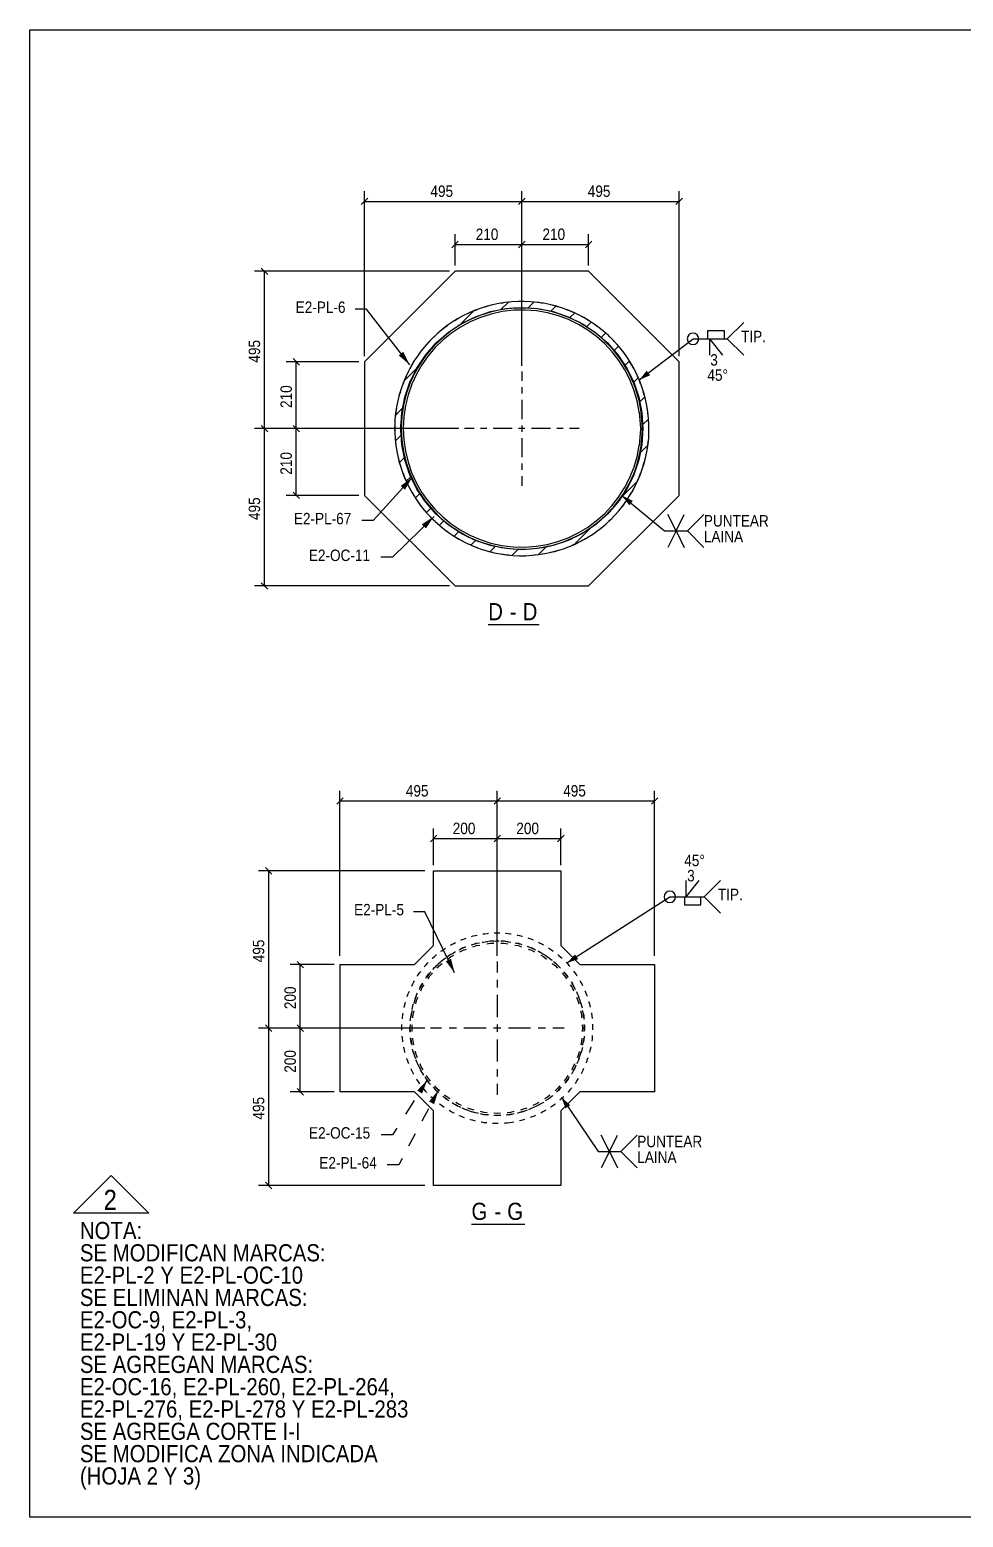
# Model space of a CAD drawing. Header units: millimetres. Extents: x 67 to 383, y 106 to 148.
# Drawn here: x 315.94 to 342.19, y 106.11 to 147.94 of the extents above; entities that cross this region are included whole.
import ezdxf

# ---------------------------------------------------------------- set-up
doc = ezdxf.new("R2010")
doc.units = ezdxf.units.MM
doc.linetypes.add('XKITLINE00', pattern=[0])
doc.styles.add('ARIAL', font='ARIAL.TTF')

msp = doc.modelspace()

# ---------------------------------------------------------------- linework, layer by layer
at = {"color": 5, "linetype": 'XKITLINE00'}
for p, q in [((315.942, 147.941), (382.708, 147.941)), ((315.942, 106.114), (315.942, 147.941)), ((382.708, 106.114), (315.942, 106.114))]:
    msp.add_line(p, q, dxfattribs=at)
at = {"linetype": 'XKITLINE00'}
for p, q in [((325.443, 143.207), (325.261, 143.025)), ((325.352, 138.763), (325.352, 143.402)), ((325.352, 143.116), (329.777, 143.116)), ((329.868, 143.207), (329.686, 143.025)), ((329.868, 143.207), (329.686, 143.025)), ((329.777, 138.763), (329.777, 143.402)), ((329.777, 138.763), (329.777, 143.402)), ((329.777, 143.116), (334.201, 143.116)), ((334.292, 143.207), (334.11, 143.025)), ((334.201, 138.763), (334.201, 143.402)), ((327.991, 141.995), (327.809, 141.813)), ((327.9, 141.311), (327.9, 142.19)), ((327.9, 141.904), (329.777, 141.904)), ((329.868, 141.995), (329.686, 141.813)), ((329.868, 141.995), (329.686, 141.813)), ((329.777, 138.495), (329.777, 142.19)), ((329.777, 138.495), (329.777, 142.19)), ((329.777, 141.904), (331.654, 141.904)), ((331.745, 141.995), (331.563, 141.813)), ((331.654, 141.311), (331.654, 142.19)), ((327.739, 141.15), (322.257, 141.15)), ((322.452, 141.241), (322.634, 141.059)), ((322.543, 136.726), (322.543, 141.15)), ((328.851, 140.179), (328.741, 140.141)), ((328.966, 140.202), (328.851, 140.179)), ((329.31, 140.27), (329.195, 140.247)), ((329.427, 140.278), (329.31, 140.27)), ((329.777, 140.301), (329.66, 140.293)), ((329.666, 140.123), (329.777, 140.131)), ((329.893, 140.293), (329.777, 140.301)), ((329.777, 140.131), (329.888, 140.123)), ((330.243, 140.27), (330.127, 140.278)), ((330.358, 140.247), (330.243, 140.27)), ((330.702, 140.179), (330.587, 140.202)), ((330.813, 140.141), (330.702, 140.179)), ((325.411, 140.083), (325.089, 140.083)), ((326.625, 138.518), (325.411, 140.083)), ((327.989, 139.822), (327.892, 139.757)), ((328.094, 139.874), (327.989, 139.822)), ((328.074, 139.674), (328.174, 139.724)), ((328.409, 140.029), (328.304, 139.977)), ((328.374, 139.822), (328.474, 139.871)), ((328.519, 140.066), (328.409, 140.029)), ((328.474, 139.871), (328.579, 139.907)), ((328.79, 139.979), (328.895, 140.015)), ((328.895, 140.015), (329.005, 140.036)), ((329.223, 140.08), (329.332, 140.101)), ((329.332, 140.101), (329.443, 140.109)), ((330.11, 140.109), (330.221, 140.101)), ((330.221, 140.101), (330.33, 140.08)), ((330.549, 140.036), (330.658, 140.015)), ((330.658, 140.015), (330.763, 139.979)), ((330.974, 139.907), (331.08, 139.871)), ((331.145, 140.029), (331.034, 140.066)), ((331.08, 139.871), (331.18, 139.822)), ((331.25, 139.977), (331.145, 140.029)), ((331.379, 139.724), (331.479, 139.674)), ((331.564, 139.822), (331.459, 139.874)), ((331.661, 139.757), (331.564, 139.822)), ((327.337, 139.331), (327.249, 139.254)), ((327.6, 139.562), (327.512, 139.485)), ((327.697, 139.627), (327.6, 139.562)), ((327.62, 139.354), (327.704, 139.427)), ((327.704, 139.427), (327.796, 139.489)), ((327.982, 139.613), (328.074, 139.674)), ((331.479, 139.674), (331.572, 139.613)), ((331.757, 139.489), (331.849, 139.427)), ((331.849, 139.427), (331.933, 139.354)), ((331.953, 139.562), (331.856, 139.627)), ((332.041, 139.485), (331.953, 139.562)), ((332.305, 139.254), (332.217, 139.331)), ((326.94, 138.902), (326.875, 138.805)), ((327.017, 138.99), (326.94, 138.902)), ((327.075, 138.798), (327.149, 138.882)), ((327.249, 139.254), (327.172, 139.166)), ((327.296, 139.05), (327.369, 139.133)), ((327.369, 139.133), (327.453, 139.207)), ((332.101, 139.207), (332.184, 139.133)), ((332.184, 139.133), (332.258, 139.05)), ((332.382, 139.166), (332.305, 139.254)), ((332.405, 138.882), (332.478, 138.798)), ((332.613, 138.902), (332.536, 138.99)), ((332.678, 138.805), (332.613, 138.902)), ((325.191, 138.603), (323.15, 138.603)), ((323.344, 138.694), (323.526, 138.512)), ((323.435, 136.726), (323.435, 138.603)), ((326.68, 138.513), (326.629, 138.408)), ((326.745, 138.61), (326.68, 138.513)), ((326.828, 138.428), (326.89, 138.521)), ((327.014, 138.706), (327.075, 138.798)), ((332.478, 138.798), (332.54, 138.706)), ((332.664, 138.521), (332.725, 138.428)), ((332.873, 138.513), (332.808, 138.61)), ((332.925, 138.408), (332.873, 138.513)), ((326.474, 138.094), (326.436, 137.983)), ((326.525, 138.199), (326.474, 138.094)), ((326.631, 138.029), (326.68, 138.128)), ((326.779, 138.328), (326.828, 138.428)), ((329.777, 138.334), (329.777, 138.066)), ((332.725, 138.428), (332.775, 138.328)), ((332.873, 138.128), (332.922, 138.029)), ((333.08, 138.094), (333.028, 138.199)), ((333.117, 137.983), (333.08, 138.094)), ((326.323, 137.651), (326.301, 137.536)), ((326.361, 137.762), (326.323, 137.651)), ((326.488, 137.607), (326.524, 137.712)), ((326.595, 137.923), (326.631, 138.029)), ((329.777, 137.888), (329.777, 137.709)), ((332.922, 138.029), (332.958, 137.923)), ((333.03, 137.712), (333.066, 137.607)), ((333.23, 137.651), (333.192, 137.762)), ((333.253, 137.536), (333.23, 137.651)), ((326.255, 137.307), (326.232, 137.192)), ((326.401, 137.17), (326.423, 137.279)), ((326.466, 137.498), (326.488, 137.607)), ((329.777, 137.53), (329.777, 136.994)), ((333.066, 137.607), (333.087, 137.498)), ((333.131, 137.279), (333.152, 137.17)), ((333.321, 137.192), (333.298, 137.307)), ((322.452, 136.817), (322.634, 136.635)), ((322.452, 136.817), (322.634, 136.635)), ((323.344, 136.817), (323.526, 136.635)), ((323.344, 136.817), (323.526, 136.635)), ((326.209, 136.842), (326.201, 136.726)), ((326.232, 137.192), (326.224, 137.076)), ((326.372, 136.726), (326.379, 136.837)), ((326.394, 137.059), (326.401, 137.17)), ((329.777, 136.815), (329.777, 136.636)), ((333.16, 137.059), (333.152, 137.17)), ((333.182, 136.726), (333.174, 136.837)), ((333.329, 137.076), (333.321, 137.192)), ((333.352, 136.726), (333.344, 136.842)), ((328.007, 136.726), (322.257, 136.726)), ((328.007, 136.726), (322.257, 136.726)), ((322.543, 132.301), (322.543, 136.726)), ((328.007, 136.726), (323.15, 136.726)), ((328.007, 136.726), (323.15, 136.726)), ((323.435, 134.849), (323.435, 136.726)), ((326.201, 136.726), (326.209, 136.609)), ((326.224, 136.376), (326.232, 136.259)), ((326.379, 136.615), (326.372, 136.726)), ((326.401, 136.281), (326.394, 136.392)), ((328.436, 136.726), (328.168, 136.726)), ((328.794, 136.726), (328.615, 136.726)), ((329.509, 136.726), (328.972, 136.726)), ((329.866, 136.726), (329.687, 136.726)), ((329.777, 136.457), (329.777, 135.921)), ((330.581, 136.726), (330.045, 136.726)), ((330.939, 136.726), (330.76, 136.726)), ((331.386, 136.726), (331.117, 136.726)), ((333.16, 136.392), (333.152, 136.281)), ((333.182, 136.726), (333.174, 136.615)), ((333.321, 136.259), (333.329, 136.376)), ((333.344, 136.609), (333.352, 136.726)), ((326.232, 136.259), (326.255, 136.144)), ((326.423, 136.172), (326.401, 136.281)), ((326.488, 135.844), (326.466, 135.954)), ((333.087, 135.954), (333.066, 135.844)), ((333.152, 136.281), (333.131, 136.172)), ((333.298, 136.144), (333.321, 136.259)), ((326.301, 135.915), (326.323, 135.8)), ((326.323, 135.8), (326.361, 135.69)), ((326.524, 135.739), (326.488, 135.844)), ((326.631, 135.423), (326.595, 135.528)), ((329.777, 135.742), (329.777, 135.564)), ((332.958, 135.528), (332.922, 135.423)), ((333.066, 135.844), (333.03, 135.739)), ((333.192, 135.69), (333.23, 135.8)), ((333.23, 135.8), (333.253, 135.915)), ((326.7, 135.359), (325.599, 134.139)), ((326.436, 135.468), (326.474, 135.357)), ((326.474, 135.357), (326.525, 135.253)), ((326.68, 135.323), (326.631, 135.423)), ((326.828, 135.023), (326.779, 135.123)), ((329.777, 135.385), (329.777, 135.117)), ((332.775, 135.123), (332.725, 135.023)), ((332.922, 135.423), (332.873, 135.323)), ((333.028, 135.253), (333.08, 135.357)), ((333.08, 135.357), (333.117, 135.468)), ((325.191, 134.849), (323.15, 134.849)), ((323.344, 134.94), (323.526, 134.758)), ((326.629, 135.043), (326.68, 134.938)), ((326.68, 134.938), (326.745, 134.841)), ((326.89, 134.931), (326.828, 135.023)), ((327.075, 134.653), (327.014, 134.745)), ((332.54, 134.745), (332.478, 134.653)), ((332.725, 135.023), (332.664, 134.931)), ((332.808, 134.841), (332.873, 134.938)), ((332.873, 134.938), (332.925, 135.043)), ((326.875, 134.646), (326.94, 134.549)), ((326.94, 134.549), (327.017, 134.461)), ((327.149, 134.569), (327.075, 134.653)), ((327.172, 134.285), (327.249, 134.198)), ((327.369, 134.318), (327.296, 134.402)), ((327.453, 134.245), (327.369, 134.318)), ((332.184, 134.318), (332.101, 134.245)), ((332.258, 134.402), (332.184, 134.318)), ((332.305, 134.198), (332.382, 134.285)), ((332.478, 134.653), (332.405, 134.569)), ((332.536, 134.461), (332.613, 134.549)), ((332.613, 134.549), (332.678, 134.646)), ((325.599, 134.139), (325.277, 134.139)), ((327.309, 134.258), (326.139, 133.106)), ((327.249, 134.198), (327.337, 134.12)), ((327.512, 133.966), (327.6, 133.889)), ((327.6, 133.889), (327.697, 133.824)), ((327.704, 134.024), (327.62, 134.098)), ((327.796, 133.962), (327.704, 134.024)), ((331.849, 134.024), (331.757, 133.962)), ((331.933, 134.098), (331.849, 134.024)), ((331.856, 133.824), (331.953, 133.889)), ((331.953, 133.889), (332.041, 133.966)), ((332.217, 134.12), (332.305, 134.198)), ((327.892, 133.694), (327.989, 133.629)), ((328.074, 133.777), (327.982, 133.839)), ((327.989, 133.629), (328.094, 133.578)), ((328.174, 133.728), (328.074, 133.777)), ((328.304, 133.474), (328.409, 133.423)), ((328.474, 133.58), (328.374, 133.629)), ((328.579, 133.544), (328.474, 133.58)), ((328.895, 133.437), (328.79, 133.473)), ((329.005, 133.415), (328.895, 133.437)), ((330.658, 133.437), (330.549, 133.415)), ((330.763, 133.473), (330.658, 133.437)), ((331.08, 133.58), (330.974, 133.544)), ((331.18, 133.629), (331.08, 133.58)), ((331.145, 133.423), (331.25, 133.474)), ((331.479, 133.777), (331.379, 133.728)), ((331.459, 133.578), (331.564, 133.629)), ((331.572, 133.839), (331.479, 133.777)), ((331.564, 133.629), (331.661, 133.694)), ((326.139, 133.106), (325.817, 133.106)), ((328.409, 133.423), (328.519, 133.385)), ((328.741, 133.31), (328.851, 133.272)), ((328.851, 133.272), (328.966, 133.249)), ((329.195, 133.204), (329.31, 133.181)), ((329.332, 133.35), (329.223, 133.372)), ((329.31, 133.181), (329.427, 133.173)), ((329.443, 133.342), (329.332, 133.35)), ((329.66, 133.158), (329.777, 133.15)), ((329.777, 133.32), (329.666, 133.328)), ((329.888, 133.328), (329.777, 133.32)), ((329.777, 133.15), (329.893, 133.158)), ((330.221, 133.35), (330.11, 133.342)), ((330.127, 133.173), (330.243, 133.181)), ((330.33, 133.372), (330.221, 133.35)), ((330.243, 133.181), (330.358, 133.204)), ((330.587, 133.249), (330.702, 133.272)), ((330.702, 133.272), (330.813, 133.31)), ((331.034, 133.385), (331.145, 133.423)), ((327.739, 132.301), (322.257, 132.301)), ((322.452, 132.392), (322.634, 132.21)), ((324.753, 126.346), (324.571, 126.164)), ((324.662, 121.903), (324.662, 126.541)), ((329.177, 126.346), (328.995, 126.164)), ((329.177, 126.346), (328.995, 126.164)), ((329.086, 121.903), (329.086, 126.541)), ((329.086, 121.903), (329.086, 126.541)), ((333.601, 126.346), (333.419, 126.164)), ((333.51, 121.903), (333.51, 126.541)), ((324.662, 126.255), (329.086, 126.255)), ((329.086, 126.255), (333.51, 126.255)), ((327.298, 124.449), (327.298, 125.484)), ((329.086, 121.903), (329.086, 125.484)), ((329.086, 121.903), (329.086, 125.484)), ((330.874, 124.449), (330.874, 125.484)), ((327.389, 125.289), (327.207, 125.107)), ((327.298, 125.198), (329.086, 125.198)), ((329.177, 125.289), (328.995, 125.107)), ((329.177, 125.289), (328.995, 125.107)), ((329.086, 125.198), (330.874, 125.198)), ((330.965, 125.289), (330.782, 125.107)), ((327.048, 124.289), (322.376, 124.289)), ((322.57, 124.38), (322.752, 124.198)), ((322.661, 119.865), (322.661, 124.289)), ((327.054, 123.142), (326.732, 123.142)), ((327.888, 121.421), (327.054, 123.142)), ((327.771, 122.202), (327.803, 122.219)), ((327.803, 122.219), (327.861, 122.25)), ((327.861, 122.25), (327.914, 122.276)), ((328.061, 122.342), (328.1, 122.359)), ((328.1, 122.359), (328.162, 122.382)), ((328.196, 122.145), (328.1, 122.112)), ((328.11, 122.116), (328.165, 122.14)), ((328.162, 122.382), (328.211, 122.399)), ((328.165, 122.14), (328.2, 122.153)), ((328.351, 122.206), (328.393, 122.219)), ((328.364, 122.447), (328.413, 122.461)), ((328.484, 122.244), (328.388, 122.211)), ((328.393, 122.219), (328.451, 122.235)), ((328.404, 122.156), (328.498, 122.189)), ((328.413, 122.461), (328.477, 122.476)), ((328.451, 122.235), (328.506, 122.249)), ((328.477, 122.476), (328.521, 122.486)), ((328.584, 122.26), (328.484, 122.244)), ((328.498, 122.189), (328.595, 122.205)), ((328.664, 122.282), (328.686, 122.286)), ((328.679, 122.515), (328.736, 122.523)), ((328.686, 122.286), (328.746, 122.295)), ((328.736, 122.523), (328.801, 122.531)), ((328.736, 122.523), (328.736, 122.523)), ((328.746, 122.295), (328.805, 122.303)), ((328.884, 122.31), (328.784, 122.294)), ((328.791, 122.237), (328.888, 122.254)), ((328.801, 122.531), (328.838, 122.535)), ((328.805, 122.303), (328.823, 122.305)), ((328.985, 122.31), (328.884, 122.31)), ((328.888, 122.254), (328.987, 122.254)), ((328.984, 122.317), (328.986, 122.317)), ((328.986, 122.317), (329.046, 122.318)), ((328.999, 122.545), (329.064, 122.546)), ((329.046, 122.318), (329.106, 122.319)), ((329.064, 122.546), (329.13, 122.546)), ((329.106, 122.319), (329.144, 122.318)), ((329.13, 122.546), (329.16, 122.545)), ((329.185, 122.254), (329.284, 122.254)), ((329.289, 122.31), (329.188, 122.31)), ((329.284, 122.254), (329.382, 122.237)), ((329.389, 122.294), (329.289, 122.31)), ((329.305, 122.309), (329.346, 122.305)), ((329.32, 122.536), (329.327, 122.535)), ((329.327, 122.535), (329.392, 122.529)), ((329.346, 122.305), (329.406, 122.298)), ((329.392, 122.529), (329.458, 122.52)), ((329.406, 122.298), (329.406, 122.298)), ((329.406, 122.298), (329.465, 122.289)), ((329.458, 122.52), (329.48, 122.517)), ((329.577, 122.205), (329.675, 122.189)), ((329.689, 122.244), (329.589, 122.26)), ((329.623, 122.259), (329.643, 122.255)), ((329.639, 122.489), (329.652, 122.486)), ((329.643, 122.255), (329.702, 122.24)), ((329.652, 122.486), (329.716, 122.471)), ((329.675, 122.189), (329.768, 122.156)), ((329.784, 122.211), (329.689, 122.244)), ((329.702, 122.24), (329.76, 122.224)), ((329.716, 122.471), (329.78, 122.455)), ((329.76, 122.224), (329.778, 122.219)), ((329.78, 122.455), (329.795, 122.451)), ((329.931, 122.169), (329.931, 122.169)), ((329.931, 122.169), (329.988, 122.147)), ((329.949, 122.404), (329.969, 122.397)), ((329.969, 122.397), (330.03, 122.374)), ((330.072, 122.112), (329.976, 122.145)), ((329.988, 122.147), (330.043, 122.124)), ((330.03, 122.374), (330.092, 122.351)), ((330.092, 122.351), (330.099, 122.347)), ((330.246, 122.282), (330.272, 122.27)), ((330.272, 122.27), (330.331, 122.24)), ((330.331, 122.24), (330.388, 122.209)), ((330.388, 122.209), (330.389, 122.208)), ((323.457, 121.744), (323.639, 121.562)), ((327.254, 121.822), (327.269, 121.837)), ((327.269, 121.837), (327.318, 121.881)), ((327.318, 121.881), (327.368, 121.924)), ((327.368, 121.924), (327.374, 121.929)), ((327.504, 121.732), (327.424, 121.67)), ((327.501, 122.028), (327.524, 122.044)), ((327.51, 121.746), (327.545, 121.774)), ((327.524, 122.044), (327.578, 122.082)), ((327.545, 121.774), (327.592, 121.812)), ((327.578, 122.082), (327.633, 122.118)), ((327.592, 121.812), (327.637, 121.845)), ((327.633, 122.118), (327.633, 122.119)), ((327.744, 121.919), (327.664, 121.857)), ((327.697, 121.811), (327.775, 121.872)), ((327.833, 121.967), (327.744, 121.919)), ((327.77, 121.936), (327.79, 121.949)), ((327.775, 121.872), (327.862, 121.919)), ((327.79, 121.949), (327.842, 121.98)), ((327.842, 121.98), (327.894, 122.01)), ((327.894, 122.01), (327.908, 122.017)), ((328.1, 122.112), (328.011, 122.064)), ((328.036, 122.013), (328.123, 122.06)), ((328.052, 122.09), (328.055, 122.092)), ((328.055, 122.092), (328.11, 122.116)), ((328.123, 122.06), (328.217, 122.092)), ((329.086, 121.742), (329.086, 121.429)), ((329.956, 122.092), (330.049, 122.06)), ((330.043, 122.124), (330.08, 122.108)), ((330.049, 122.06), (330.136, 122.013)), ((330.161, 122.064), (330.072, 122.112)), ((330.225, 122.038), (330.26, 122.02)), ((330.26, 122.02), (330.313, 121.99)), ((330.31, 121.919), (330.397, 121.872)), ((330.313, 121.99), (330.365, 121.959)), ((330.428, 121.919), (330.339, 121.967)), ((330.365, 121.959), (330.365, 121.959)), ((330.397, 121.872), (330.475, 121.811)), ((330.508, 121.857), (330.428, 121.919)), ((330.499, 121.871), (330.515, 121.86)), ((330.515, 121.86), (330.564, 121.824)), ((330.527, 122.126), (330.557, 122.107)), ((330.557, 122.107), (330.612, 122.07)), ((330.564, 121.824), (330.611, 121.787)), ((330.611, 121.787), (330.628, 121.774)), ((330.612, 122.07), (330.66, 122.035)), ((330.748, 121.67), (330.668, 121.732)), ((330.788, 121.937), (330.821, 121.91)), ((330.821, 121.91), (330.87, 121.866)), ((330.87, 121.866), (330.909, 121.831)), ((331.023, 121.718), (331.058, 121.682)), ((324.502, 121.653), (323.262, 121.653)), ((323.548, 119.865), (323.548, 121.653)), ((326.841, 121.331), (326.844, 121.336)), ((326.844, 121.336), (326.881, 121.391)), ((326.881, 121.391), (326.919, 121.445)), ((326.919, 121.445), (326.933, 121.463)), ((327.032, 121.589), (327.041, 121.6)), ((327.041, 121.6), (327.084, 121.649)), ((327.084, 121.649), (327.129, 121.698)), ((327.091, 121.294), (327.127, 121.343)), ((327.15, 121.372), (327.094, 121.287)), ((327.127, 121.343), (327.164, 121.39)), ((327.129, 121.698), (327.139, 121.709)), ((327.14, 121.254), (327.194, 121.337)), ((327.218, 121.447), (327.15, 121.372)), ((327.164, 121.39), (327.173, 121.402)), ((327.194, 121.337), (327.262, 121.41)), ((327.278, 121.524), (327.281, 121.528)), ((327.281, 121.528), (327.323, 121.571)), ((327.323, 121.571), (327.365, 121.614)), ((327.424, 121.67), (327.356, 121.596)), ((327.365, 121.614), (327.39, 121.638)), ((327.396, 121.556), (327.463, 121.628)), ((327.463, 121.628), (327.541, 121.689)), ((330.632, 121.689), (330.71, 121.628)), ((330.71, 121.628), (330.777, 121.556)), ((330.817, 121.596), (330.748, 121.67)), ((330.75, 121.669), (330.792, 121.628)), ((330.792, 121.628), (330.835, 121.586)), ((330.835, 121.586), (330.864, 121.556)), ((330.911, 121.41), (330.978, 121.337)), ((331.023, 121.372), (330.954, 121.447)), ((330.971, 121.435), (330.995, 121.406)), ((330.978, 121.337), (331.032, 121.254)), ((330.995, 121.406), (331.033, 121.359)), ((331.078, 121.287), (331.023, 121.372)), ((331.033, 121.359), (331.069, 121.311)), ((331.058, 121.682), (331.102, 121.633)), ((331.069, 121.311), (331.07, 121.309)), ((331.102, 121.633), (331.131, 121.599)), ((331.231, 121.473), (331.265, 121.427)), ((331.265, 121.427), (331.303, 121.373)), ((331.303, 121.373), (331.324, 121.341)), ((326.6, 120.871), (326.615, 120.905)), ((326.681, 121.051), (326.711, 121.11)), ((326.711, 121.11), (326.742, 121.167)), ((326.742, 121.167), (326.757, 121.193)), ((326.928, 121.033), (326.887, 120.94)), ((326.91, 120.998), (326.931, 121.039)), ((326.983, 121.118), (326.928, 121.033)), ((326.931, 121.039), (326.961, 121.092)), ((326.938, 120.915), (326.978, 121.006)), ((326.961, 121.092), (326.988, 121.138)), ((326.978, 121.006), (327.032, 121.089)), ((327.076, 121.273), (327.091, 121.294)), ((329.086, 121.221), (329.086, 121.012)), ((331.14, 121.089), (331.194, 121.006)), ((331.16, 121.176), (331.17, 121.161)), ((331.17, 121.161), (331.201, 121.109)), ((331.244, 121.033), (331.189, 121.118)), ((331.194, 121.006), (331.234, 120.915)), ((331.201, 121.109), (331.231, 121.057)), ((331.231, 121.057), (331.242, 121.037)), ((331.285, 120.94), (331.244, 121.033)), ((331.314, 120.893), (331.337, 120.841)), ((331.409, 121.205), (331.44, 121.148)), ((331.44, 121.148), (331.471, 121.09)), ((331.471, 121.09), (331.485, 121.063)), ((331.552, 120.917), (331.555, 120.911)), ((331.555, 120.911), (331.58, 120.85)), ((326.468, 120.446), (326.48, 120.495)), ((326.48, 120.495), (326.496, 120.559)), ((326.496, 120.559), (326.508, 120.602)), ((326.557, 120.755), (326.576, 120.809)), ((326.576, 120.809), (326.6, 120.871)), ((326.696, 120.422), (326.711, 120.481)), ((326.711, 120.481), (326.726, 120.539)), ((326.726, 120.539), (326.73, 120.551)), ((326.765, 120.662), (326.74, 120.563)), ((326.806, 120.754), (326.765, 120.662)), ((326.78, 120.704), (326.782, 120.71)), ((326.782, 120.71), (326.804, 120.767)), ((326.795, 120.547), (326.819, 120.643)), ((326.804, 120.767), (326.827, 120.822)), ((326.819, 120.643), (326.859, 120.734)), ((326.827, 120.822), (326.84, 120.853)), ((329.086, 120.803), (329.086, 120.178)), ((331.314, 120.734), (331.354, 120.643)), ((331.337, 120.841), (331.361, 120.785)), ((331.354, 120.643), (331.378, 120.547)), ((331.361, 120.785), (331.376, 120.745)), ((331.407, 120.662), (331.367, 120.754)), ((331.432, 120.563), (331.407, 120.662)), ((331.429, 120.593), (331.44, 120.558)), ((331.44, 120.558), (331.456, 120.5)), ((331.456, 120.5), (331.471, 120.442)), ((331.58, 120.85), (331.603, 120.789)), ((331.603, 120.789), (331.611, 120.767)), ((331.66, 120.614), (331.664, 120.601)), ((331.664, 120.601), (331.682, 120.538)), ((331.682, 120.538), (331.697, 120.474)), ((331.697, 120.474), (331.701, 120.458)), ((326.418, 120.128), (326.422, 120.171)), ((326.422, 120.171), (326.43, 120.237)), ((326.43, 120.237), (326.438, 120.288)), ((326.641, 120.077), (326.646, 120.125)), ((326.646, 120.125), (326.653, 120.185)), ((326.653, 120.185), (326.661, 120.237)), ((326.666, 120.269), (326.657, 120.168)), ((326.691, 120.367), (326.666, 120.269)), ((326.69, 120.395), (326.696, 120.422)), ((326.713, 120.161), (326.722, 120.259)), ((326.722, 120.259), (326.746, 120.355)), ((331.426, 120.355), (331.451, 120.259)), ((331.451, 120.259), (331.459, 120.161)), ((331.471, 120.442), (331.472, 120.438)), ((331.507, 120.269), (331.482, 120.367)), ((331.504, 120.28), (331.507, 120.265)), ((331.515, 120.168), (331.507, 120.269)), ((331.507, 120.265), (331.516, 120.205)), ((331.516, 120.205), (331.524, 120.145)), ((331.524, 120.145), (331.526, 120.121)), ((331.732, 120.3), (331.735, 120.28)), ((331.735, 120.28), (331.744, 120.215)), ((331.744, 120.215), (331.752, 120.15)), ((331.752, 120.15), (331.753, 120.141)), ((327.048, 119.865), (322.376, 119.865)), ((327.048, 119.865), (322.376, 119.865)), ((322.57, 119.956), (322.752, 119.774)), ((322.57, 119.956), (322.752, 119.774)), ((322.661, 115.441), (322.661, 119.865)), ((327.048, 119.865), (323.262, 119.865)), ((327.048, 119.865), (323.262, 119.865)), ((323.457, 119.956), (323.639, 119.774)), ((323.457, 119.956), (323.639, 119.774)), ((323.548, 118.077), (323.548, 119.865)), ((326.405, 119.909), (326.407, 119.968)), ((326.405, 119.843), (326.405, 119.909)), ((326.405, 119.807), (326.405, 119.843)), ((326.42, 119.58), (326.413, 119.646)), ((326.413, 119.646), (326.413, 119.646)), ((326.64, 119.966), (326.632, 119.865)), ((326.632, 119.885), (326.633, 119.917)), ((326.632, 119.825), (326.632, 119.885)), ((326.632, 119.865), (326.64, 119.769)), ((326.634, 119.765), (326.632, 119.825)), ((326.635, 119.756), (326.634, 119.765)), ((326.689, 119.865), (326.697, 119.964)), ((326.696, 119.771), (326.689, 119.865)), ((327.522, 119.865), (327.209, 119.865)), ((327.939, 119.865), (327.73, 119.865)), ((328.773, 119.865), (328.147, 119.865)), ((329.19, 119.865), (328.982, 119.865)), ((329.086, 119.969), (329.086, 119.761)), ((330.024, 119.865), (329.399, 119.865)), ((330.442, 119.865), (330.233, 119.865)), ((330.963, 119.865), (330.65, 119.865)), ((331.475, 119.964), (331.484, 119.865)), ((331.483, 119.865), (331.476, 119.771)), ((331.54, 119.865), (331.483, 119.865)), ((331.484, 119.865), (331.54, 119.865)), ((331.529, 119.639), (331.526, 119.604)), ((331.54, 119.865), (331.532, 119.966)), ((331.532, 119.769), (331.54, 119.865)), ((331.538, 119.96), (331.539, 119.905)), ((331.539, 119.905), (331.54, 119.845)), ((331.54, 119.845), (331.539, 119.8)), ((331.759, 119.659), (331.756, 119.624)), ((331.765, 119.981), (331.766, 119.953)), ((331.766, 119.953), (331.767, 119.887)), ((331.767, 119.887), (331.767, 119.821)), ((331.767, 119.821), (331.767, 119.82)), ((326.427, 119.515), (326.42, 119.58)), ((326.432, 119.486), (326.427, 119.515)), ((326.46, 119.32), (326.459, 119.328)), ((326.475, 119.256), (326.46, 119.32)), ((326.49, 119.192), (326.475, 119.256)), ((326.648, 119.584), (326.647, 119.595)), ((326.656, 119.525), (326.648, 119.584)), ((326.655, 119.577), (326.662, 119.481)), ((326.665, 119.465), (326.656, 119.525)), ((326.662, 119.481), (326.685, 119.387)), ((326.67, 119.436), (326.665, 119.465)), ((326.716, 119.23), (326.703, 119.279)), ((326.718, 119.49), (326.711, 119.584)), ((326.732, 119.172), (326.716, 119.23)), ((326.74, 119.398), (326.718, 119.49)), ((326.806, 119.124), (326.784, 119.216)), ((329.086, 119.552), (329.086, 118.926)), ((331.388, 119.215), (331.366, 119.124)), ((331.454, 119.49), (331.432, 119.398)), ((331.461, 119.249), (331.445, 119.191)), ((331.461, 119.584), (331.454, 119.49)), ((331.476, 119.308), (331.461, 119.249)), ((331.479, 119.322), (331.476, 119.308)), ((331.487, 119.387), (331.51, 119.481)), ((331.51, 119.485), (331.509, 119.479)), ((331.51, 119.481), (331.517, 119.577)), ((331.519, 119.545), (331.51, 119.485)), ((331.526, 119.604), (331.519, 119.545)), ((331.692, 119.235), (331.679, 119.184)), ((331.707, 119.299), (331.692, 119.235)), ((331.715, 119.341), (331.707, 119.299)), ((331.75, 119.558), (331.742, 119.499)), ((331.756, 119.624), (331.75, 119.558)), ((326.496, 119.171), (326.49, 119.192)), ((326.547, 119.003), (326.542, 119.017)), ((326.569, 118.941), (326.547, 119.003)), ((326.592, 118.879), (326.569, 118.941)), ((326.598, 118.866), (326.592, 118.879)), ((326.73, 119.2), (326.752, 119.107)), ((326.747, 119.124), (326.732, 119.172)), ((326.752, 119.107), (326.789, 119.018)), ((326.811, 118.944), (326.8, 118.972)), ((326.842, 119.037), (326.806, 119.124)), ((326.835, 118.889), (326.811, 118.944)), ((326.859, 118.834), (326.835, 118.889)), ((326.864, 118.824), (326.859, 118.834)), ((326.863, 118.84), (326.899, 118.751)), ((326.95, 118.777), (326.914, 118.863)), ((331.258, 118.863), (331.222, 118.776)), ((331.273, 118.751), (331.309, 118.84)), ((331.345, 118.907), (331.326, 118.864)), ((331.366, 119.124), (331.33, 119.037)), ((331.368, 118.963), (331.345, 118.907)), ((331.387, 119.013), (331.368, 118.963)), ((331.383, 119.018), (331.42, 119.106)), ((331.42, 119.106), (331.442, 119.2)), ((331.445, 119.191), (331.438, 119.166)), ((331.595, 118.92), (331.579, 118.878)), ((331.618, 118.982), (331.595, 118.92)), ((331.634, 119.03), (331.618, 118.982)), ((326.671, 118.699), (326.662, 118.719)), ((326.701, 118.64), (326.671, 118.699)), ((326.732, 118.582), (326.701, 118.64)), ((326.735, 118.576), (326.732, 118.582)), ((326.832, 118.412), (326.817, 118.437)), ((326.869, 118.357), (326.832, 118.412)), ((326.899, 118.751), (326.95, 118.669)), ((326.941, 118.673), (326.937, 118.681)), ((326.971, 118.621), (326.941, 118.673)), ((326.999, 118.696), (326.95, 118.777)), ((327.002, 118.569), (326.971, 118.621)), ((327.119, 118.41), (326.997, 118.217)), ((327.019, 118.543), (327.002, 118.569)), ((327.05, 118.504), (327.101, 118.422)), ((327.147, 118.456), (327.097, 118.536)), ((327.101, 118.422), (327.163, 118.349)), ((327.139, 118.371), (327.11, 118.41)), ((327.176, 118.324), (327.139, 118.371)), ((327.208, 118.384), (327.147, 118.456)), ((329.086, 118.718), (329.086, 118.509)), ((331.025, 118.456), (330.964, 118.384)), ((331.045, 118.387), (331.008, 118.339)), ((331.009, 118.349), (331.071, 118.422)), ((331.075, 118.536), (331.025, 118.456)), ((331.081, 118.436), (331.045, 118.387)), ((331.071, 118.422), (331.122, 118.504)), ((331.088, 118.446), (331.081, 118.436)), ((331.222, 118.776), (331.173, 118.696)), ((331.18, 118.586), (331.176, 118.58)), ((331.211, 118.638), (331.18, 118.586)), ((331.24, 118.691), (331.211, 118.638)), ((331.222, 118.669), (331.273, 118.751)), ((331.256, 118.72), (331.24, 118.691)), ((331.328, 118.394), (331.291, 118.339)), ((331.362, 118.448), (331.328, 118.394)), ((331.461, 118.62), (331.443, 118.587)), ((331.491, 118.679), (331.461, 118.62)), ((331.515, 118.731), (331.491, 118.679)), ((324.502, 118.077), (323.262, 118.077)), ((323.457, 118.168), (323.639, 117.986)), ((326.906, 118.303), (326.869, 118.357)), ((327.027, 118.147), (327.004, 118.176)), ((327.07, 118.097), (327.027, 118.147)), ((327.109, 118.054), (327.07, 118.097)), ((327.209, 118.284), (327.176, 118.324)), ((327.288, 118.203), (327.351, 118.13)), ((327.337, 118.144), (327.317, 118.164)), ((327.391, 118.17), (327.33, 118.241)), ((327.379, 118.102), (327.337, 118.144)), ((327.43, 118.121), (327.337, 117.946)), ((327.351, 118.13), (327.424, 118.067)), ((327.423, 118.06), (327.379, 118.102)), ((327.462, 118.109), (327.391, 118.17)), ((327.432, 118.052), (327.423, 118.06)), ((327.677, 117.925), (327.605, 117.986)), ((329.086, 118.301), (329.086, 117.988)), ((330.567, 117.986), (330.495, 117.925)), ((330.627, 117.955), (330.58, 117.918)), ((330.651, 117.975), (330.627, 117.955)), ((330.781, 118.17), (330.71, 118.108)), ((330.748, 118.067), (330.821, 118.129)), ((330.807, 118.116), (330.772, 118.082)), ((330.842, 118.241), (330.781, 118.17)), ((330.849, 118.158), (330.807, 118.116)), ((330.821, 118.129), (330.884, 118.203)), ((330.885, 118.196), (330.849, 118.158)), ((331.008, 118.339), (330.99, 118.318)), ((331.087, 118.081), (331.072, 118.063)), ((331.131, 118.13), (331.087, 118.081)), ((331.173, 118.181), (331.131, 118.13)), ((331.176, 118.185), (331.173, 118.181)), ((331.291, 118.339), (331.273, 118.314)), ((326.753, 117.831), (326.509, 117.444)), ((327.151, 117.597), (326.966, 117.247)), ((327.253, 117.908), (327.221, 117.938)), ((327.302, 117.863), (327.253, 117.908)), ((327.34, 117.83), (327.302, 117.863)), ((327.506, 117.698), (327.465, 117.729)), ((327.56, 117.66), (327.506, 117.698)), ((327.56, 117.943), (327.555, 117.948)), ((327.608, 117.906), (327.56, 117.943)), ((327.596, 117.636), (327.56, 117.66)), ((327.57, 117.942), (327.643, 117.879)), ((327.657, 117.87), (327.608, 117.906)), ((327.643, 117.879), (327.726, 117.829)), ((327.683, 117.852), (327.657, 117.87)), ((327.757, 117.876), (327.677, 117.925)), ((327.783, 117.521), (327.732, 117.55)), ((327.859, 117.74), (327.818, 117.764)), ((327.912, 117.71), (327.859, 117.74)), ((327.89, 117.728), (327.972, 117.678)), ((327.959, 117.685), (327.912, 117.71)), ((327.998, 117.729), (327.917, 117.778)), ((327.972, 117.678), (328.061, 117.641)), ((328.084, 117.693), (327.998, 117.729)), ((328.128, 117.606), (328.104, 117.616)), ((328.184, 117.583), (328.128, 117.606)), ((328.24, 117.561), (328.184, 117.583)), ((328.239, 117.568), (328.328, 117.531)), ((328.253, 117.557), (328.24, 117.561)), ((328.345, 117.585), (328.258, 117.621)), ((328.437, 117.563), (328.345, 117.585)), ((329.827, 117.585), (329.735, 117.563)), ((329.914, 117.621), (329.827, 117.585)), ((329.844, 117.531), (329.933, 117.567)), ((330.006, 117.59), (329.96, 117.572)), ((330.062, 117.614), (330.006, 117.59)), ((330.108, 117.634), (330.062, 117.614)), ((330.174, 117.729), (330.087, 117.693)), ((330.111, 117.641), (330.2, 117.678)), ((330.255, 117.778), (330.174, 117.729)), ((330.2, 117.678), (330.282, 117.728)), ((330.278, 117.72), (330.252, 117.706)), ((330.33, 117.75), (330.278, 117.72)), ((330.382, 117.781), (330.33, 117.75)), ((330.427, 117.543), (330.369, 117.511)), ((330.391, 117.787), (330.382, 117.781)), ((330.495, 117.925), (330.415, 117.876)), ((330.45, 117.557), (330.427, 117.543)), ((330.446, 117.829), (330.528, 117.879)), ((330.532, 117.882), (330.524, 117.877)), ((330.528, 117.879), (330.602, 117.942)), ((330.58, 117.918), (330.532, 117.882)), ((330.594, 117.648), (330.586, 117.643)), ((330.648, 117.685), (330.594, 117.648)), ((330.701, 117.724), (330.648, 117.685)), ((330.717, 117.737), (330.701, 117.724)), ((330.854, 117.849), (330.842, 117.838)), ((330.903, 117.893), (330.854, 117.849)), ((330.951, 117.938), (330.903, 117.893)), ((330.96, 117.947), (330.951, 117.938)), ((327.841, 117.49), (327.783, 117.521)), ((327.874, 117.473), (327.841, 117.49)), ((328.08, 117.379), (328.019, 117.405)), ((328.019, 117.405), (328.019, 117.405)), ((328.141, 117.355), (328.08, 117.379)), ((328.169, 117.345), (328.141, 117.355)), ((328.329, 117.293), (328.321, 117.295)), ((328.328, 117.531), (328.421, 117.508)), ((328.392, 117.275), (328.329, 117.293)), ((328.456, 117.259), (328.392, 117.275)), ((328.412, 117.505), (328.406, 117.507)), ((328.47, 117.49), (328.412, 117.505)), ((328.477, 117.254), (328.456, 117.259)), ((328.529, 117.475), (328.47, 117.49)), ((328.562, 117.468), (328.529, 117.475)), ((328.608, 117.463), (328.702, 117.441)), ((328.711, 117.497), (328.619, 117.519)), ((328.649, 117.219), (328.635, 117.222)), ((328.714, 117.209), (328.649, 117.219)), ((328.702, 117.441), (328.798, 117.433)), ((328.805, 117.489), (328.711, 117.497)), ((328.779, 117.201), (328.714, 117.209)), ((328.766, 117.432), (328.721, 117.439)), ((328.825, 117.425), (328.766, 117.432)), ((328.766, 117.432), (328.766, 117.432)), ((328.794, 117.2), (328.779, 117.201)), ((328.853, 117.422), (328.825, 117.425)), ((328.976, 117.186), (328.954, 117.187)), ((329.042, 117.184), (328.976, 117.186)), ((328.99, 117.418), (329.086, 117.411)), ((329.086, 117.467), (328.992, 117.475)), ((329.066, 117.411), (329.014, 117.412)), ((329.108, 117.184), (329.042, 117.184)), ((329.126, 117.411), (329.066, 117.411)), ((329.18, 117.475), (329.086, 117.467)), ((329.086, 117.411), (329.182, 117.418)), ((329.115, 117.184), (329.108, 117.184)), ((329.175, 117.413), (329.126, 117.411)), ((329.305, 117.192), (329.276, 117.19)), ((329.371, 117.199), (329.305, 117.192)), ((329.366, 117.427), (329.335, 117.424)), ((329.426, 117.435), (329.366, 117.427)), ((329.461, 117.497), (329.367, 117.489)), ((329.436, 117.206), (329.371, 117.199)), ((329.374, 117.433), (329.47, 117.441)), ((329.486, 117.444), (329.426, 117.435)), ((329.501, 117.216), (329.436, 117.206)), ((329.436, 117.206), (329.436, 117.206)), ((329.552, 117.519), (329.461, 117.497)), ((329.47, 117.441), (329.563, 117.463)), ((329.495, 117.445), (329.486, 117.444)), ((329.55, 117.224), (329.501, 117.216)), ((329.663, 117.48), (329.652, 117.477)), ((329.721, 117.495), (329.663, 117.48)), ((329.759, 117.269), (329.707, 117.257)), ((329.779, 117.511), (329.721, 117.495)), ((329.751, 117.508), (329.844, 117.531)), ((329.822, 117.287), (329.759, 117.269)), ((329.807, 117.52), (329.779, 117.511)), ((329.863, 117.299), (329.822, 117.287)), ((330.071, 117.371), (330.015, 117.35)), ((330.132, 117.396), (330.071, 117.371)), ((330.164, 117.41), (330.132, 117.396)), ((330.311, 117.48), (330.31, 117.479)), ((330.369, 117.511), (330.311, 117.48)), ((326.142, 116.865), (325.821, 116.865)), ((326.264, 117.058), (326.142, 116.865)), ((326.78, 116.898), (326.594, 116.548)), ((326.315, 116.024), (325.993, 116.024)), ((326.408, 116.199), (326.315, 116.024)), ((322.57, 115.532), (322.752, 115.35)), ((327.048, 115.441), (322.376, 115.441))]:
    msp.add_line(p, q, dxfattribs=at)
at = {"color": 2, "linetype": 'XKITLINE00'}
for p, q in [((327.9, 141.15), (325.352, 138.603)), ((331.654, 141.15), (327.9, 141.15)), ((334.201, 138.603), (331.654, 141.15)), ((329.332, 140.101), (329.777, 140.131)), ((329.777, 140.131), (330.221, 140.101)), ((328.074, 139.674), (328.474, 139.871)), ((328.474, 139.871), (328.895, 140.015)), ((328.895, 140.015), (329.332, 140.101)), ((330.221, 140.101), (330.658, 140.015)), ((330.658, 140.015), (331.08, 139.871)), ((331.08, 139.871), (331.479, 139.674)), ((327.369, 139.133), (327.704, 139.427)), ((327.704, 139.427), (328.074, 139.674)), ((331.479, 139.674), (331.849, 139.427)), ((331.849, 139.427), (332.184, 139.133)), ((327.075, 138.798), (327.369, 139.133)), ((332.184, 139.133), (332.478, 138.798)), ((325.352, 138.603), (325.352, 134.849)), ((326.828, 138.428), (327.075, 138.798)), ((332.478, 138.798), (332.725, 138.428)), ((334.201, 134.849), (334.201, 138.603)), ((326.631, 138.029), (326.828, 138.428)), ((332.725, 138.428), (332.922, 138.029)), ((326.488, 137.607), (326.631, 138.029)), ((332.922, 138.029), (333.066, 137.607)), ((326.401, 137.17), (326.488, 137.607)), ((333.066, 137.607), (333.152, 137.17)), ((333.167, 136.739), (333.135, 137.194)), ((326.372, 136.726), (326.401, 137.17)), ((333.079, 137.186), (333.11, 136.739)), ((333.152, 137.17), (333.182, 136.726)), ((326.401, 136.281), (326.372, 136.726)), ((333.11, 136.712), (333.077, 136.251)), ((333.167, 136.739), (333.11, 136.739)), ((333.11, 136.712), (333.167, 136.712)), ((333.133, 136.243), (333.167, 136.712)), ((333.182, 136.726), (333.152, 136.281)), ((326.488, 135.844), (326.401, 136.281)), ((333.152, 136.281), (333.066, 135.844)), ((326.631, 135.423), (326.488, 135.844)), ((333.066, 135.844), (332.922, 135.423)), ((326.828, 135.023), (326.631, 135.423)), ((332.922, 135.423), (332.725, 135.023)), ((325.352, 134.849), (327.9, 132.301)), ((327.075, 134.653), (326.828, 135.023)), ((331.654, 132.301), (334.201, 134.849)), ((332.725, 135.023), (332.478, 134.653)), ((327.369, 134.318), (327.075, 134.653)), ((327.704, 134.024), (327.369, 134.318)), ((332.184, 134.318), (331.849, 134.024)), ((332.478, 134.653), (332.184, 134.318)), ((328.074, 133.777), (327.704, 134.024)), ((331.849, 134.024), (331.479, 133.777)), ((328.474, 133.58), (328.074, 133.777)), ((328.895, 133.437), (328.474, 133.58)), ((329.332, 133.35), (328.895, 133.437)), ((330.658, 133.437), (330.221, 133.35)), ((331.08, 133.58), (330.658, 133.437)), ((331.479, 133.777), (331.08, 133.58)), ((329.777, 133.32), (329.332, 133.35)), ((330.221, 133.35), (329.777, 133.32)), ((327.9, 132.301), (331.654, 132.301)), ((327.298, 122.187), (327.298, 124.288)), ((327.298, 124.288), (330.874, 124.288)), ((330.874, 124.288), (330.874, 122.187)), ((326.763, 121.653), (327.298, 122.187)), ((330.874, 122.187), (331.408, 121.653)), ((324.663, 121.653), (326.763, 121.653)), ((324.663, 121.653), (324.663, 118.077)), ((331.408, 121.653), (333.509, 121.653)), ((333.509, 121.653), (333.509, 118.077)), ((326.763, 118.077), (324.663, 118.077)), ((327.298, 117.543), (326.763, 118.077)), ((331.408, 118.077), (330.873, 117.543)), ((333.509, 118.077), (331.408, 118.077)), ((327.298, 115.442), (327.298, 117.543)), ((330.873, 117.543), (330.873, 115.442)), ((330.873, 115.442), (327.298, 115.442))]:
    msp.add_line(p, q, dxfattribs=at)
at = {"color": 1, "linetype": 'XKITLINE00'}
for p, q in [((329.189, 140.073), (329.392, 140.276)), ((329.957, 140.119), (330.117, 140.279)), ((330.589, 140.028), (330.73, 140.169)), ((328.056, 139.662), (328.429, 140.036)), ((331.13, 139.847), (331.257, 139.973)), ((331.6, 139.594), (331.722, 139.716)), ((335.555, 139.251), (336.015, 139.711)), ((332.012, 139.284), (332.133, 139.405)), ((335.004, 139.251), (335.004, 139.481)), ((335.004, 139.481), (335.463, 139.481)), ((335.463, 139.481), (335.463, 139.251)), ((332.371, 138.921), (332.491, 139.041)), ((333.08, 138.094), (334.59, 139.251)), ((334.59, 139.251), (335.555, 139.251)), ((335.05, 139.251), (335.417, 138.792)), ((335.05, 139.251), (335.05, 138.792)), ((335.555, 139.251), (336.015, 138.792)), ((332.676, 138.503), (332.798, 138.625)), ((326.467, 138.073), (326.84, 138.447)), ((332.923, 138.027), (333.05, 138.155)), ((333.092, 137.474), (333.236, 137.619)), ((326.27, 137.154), (326.429, 137.313)), ((326.227, 137.111), (326.27, 137.154)), ((333.174, 136.835), (333.334, 136.994)), ((326.224, 136.385), (326.384, 136.545)), ((333.105, 136.043), (333.32, 136.258)), ((326.333, 135.772), (326.474, 135.913)), ((326.529, 135.246), (326.656, 135.372)), ((332.559, 134.775), (333.019, 135.234)), ((326.786, 134.78), (326.908, 134.903)), ((332.602, 134.838), (333.792, 133.847)), ((327.098, 134.37), (327.218, 134.49)), ((334.114, 133.847), (333.884, 134.306)), ((334.114, 133.847), (334.344, 134.306)), ((334.436, 133.847), (334.895, 134.306)), ((327.461, 134.011), (327.582, 134.131)), ((331.268, 133.483), (331.728, 133.943)), ((333.792, 133.847), (334.436, 133.847)), ((334.114, 133.847), (333.884, 133.387)), ((334.114, 133.847), (334.344, 133.387)), ((334.436, 133.847), (334.895, 133.387)), ((327.877, 133.704), (328, 133.827)), ((328.348, 133.453), (328.475, 133.58)), ((328.883, 133.266), (329.028, 133.41)), ((329.508, 133.168), (329.667, 133.328)), ((330.243, 133.181), (330.46, 133.397)), ((328.832, 131.215), (330.265, 131.215)), ((334.399, 123.561), (334.766, 124.021)), ((334.399, 123.561), (334.399, 124.021)), ((334.904, 123.561), (335.364, 124.021)), ((331.045, 121.699), (333.939, 123.561)), ((333.939, 123.561), (334.904, 123.561)), ((334.353, 123.561), (334.353, 123.332)), ((334.812, 123.332), (334.812, 123.561)), ((334.904, 123.561), (335.364, 123.102)), ((334.353, 123.332), (334.812, 123.332)), ((330.89, 117.924), (331.92, 116.395)), ((332.242, 116.395), (332.012, 116.855)), ((332.242, 116.395), (332.471, 116.855)), ((332.563, 116.395), (333.023, 116.855)), ((331.92, 116.395), (332.563, 116.395)), ((332.242, 116.395), (332.012, 115.935)), ((332.242, 116.395), (332.471, 115.935)), ((332.563, 116.395), (333.023, 115.935)), ((328.361, 114.355), (329.866, 114.355))]:
    msp.add_line(p, q, dxfattribs=at)
at = {"color": 3, "linetype": 'XKITLINE00'}
for p, q in [((317.167, 114.661), (318.228, 115.723)), ((318.228, 115.723), (319.29, 114.661)), ((319.29, 114.661), (317.167, 114.661))]:
    msp.add_line(p, q, dxfattribs=at)
at = {"color": 2, "linetype": 'XKITLINE00'}
for radius, start, end in [(3.575, 97.5, 277.5), (3.575, 277.5, 97.5), (3.391, 7.9412, 351.8182), (3.334, 7.9412, 351.8182)]:
    msp.add_arc((329.777, 136.726), radius, start, end, dxfattribs=at)
at = {"color": 1, "linetype": 'XKITLINE00'}
for centre, start, end in [((334.59, 139.251), 90, 270), ((334.59, 139.251), 270, 90), ((333.939, 123.561), 90, 270), ((333.939, 123.561), 270, 90)]:
    msp.add_arc(centre, 0.161, start, end, dxfattribs=at)
for p in [(325.352, 143.116), (329.777, 143.116), (329.777, 143.116), (334.201, 143.116), (327.9, 141.904), (329.777, 141.904), (329.777, 141.904), (331.654, 141.904), (322.543, 141.15), (323.435, 138.603), (322.543, 136.726), (322.543, 136.726), (323.435, 136.726), (323.435, 136.726), (323.435, 134.849), (322.543, 132.301), (324.662, 126.255), (329.086, 126.255), (329.086, 126.255), (333.51, 126.255), (327.298, 125.198), (329.086, 125.198), (329.086, 125.198), (330.874, 125.198), (322.661, 124.289), (323.548, 121.653), (322.661, 119.865), (322.661, 119.865), (323.548, 119.865), (323.548, 119.865), (323.548, 118.077), (322.661, 115.441)]:
    msp.add_point(p)
at = {"linetype": 'Continuous'}
for points in [[(326.625, 138.518), (326.315, 138.786), (326.625, 138.518), (326.442, 138.885)], [(326.7, 135.359), (326.49, 135.007), (326.7, 135.359), (326.371, 135.114)], [(327.309, 134.258), (327.079, 133.918), (327.309, 134.258), (326.966, 134.033)], [(327.888, 121.421), (327.64, 121.748), (327.888, 121.421), (327.785, 121.818)], [(327.119, 118.41), (326.972, 118.027), (327.119, 118.41), (326.836, 118.113)], [(327.43, 118.121), (327.312, 117.728), (327.43, 118.121), (327.17, 117.804)]]:
    msp.add_solid(points, dxfattribs=at)
at = {"color": 1, "linetype": 'Continuous'}
for points in [[(333.08, 138.094), (333.286, 138.353), (333.08, 138.094), (333.384, 138.226)], [(332.602, 134.838), (332.9, 134.694), (332.602, 134.838), (332.798, 134.57)], [(331.045, 121.699), (331.272, 121.941), (331.045, 121.699), (331.359, 121.805)], [(330.89, 117.924), (331.137, 117.702), (330.89, 117.924), (331.003, 117.612)]]:
    msp.add_solid(points, dxfattribs=at)

# ---------------------------------------------------------------- texts
at = {"color": 3, "style": 'ARIAL', "width": 0.85}
for s, height, p in [('495', 0.3218, (327.207, 143.241)), ('495', 0.3218, (331.631, 143.241)), ('210', 0.3218, (328.48, 142.029)), ('210', 0.3218, (330.357, 142.029)), ('E2-PL-6', 0.3218, (323.418, 139.979)), ('E2-PL-67', 0.3218, (323.368, 134.034)), ('E2-OC-11', 0.3218, (323.789, 133.002)), ('495', 0.3218, (326.516, 126.38)), ('495', 0.3218, (330.94, 126.38)), ('200', 0.3218, (327.834, 125.323)), ('200', 0.3218, (329.622, 125.323)), ('E2-PL-5', 0.3218, (325.061, 123.038)), ('E2-OC-15', 0.3218, (323.793, 116.76)), ('E2-PL-64', 0.3218, (324.084, 115.92)), ('2', 0.563, (318.019, 114.758)), ('NOTA:', 0.4827, (317.351, 113.936)), ('SE MODIFICAN MARCAS:', 0.48265, (317.351, 113.309)), ('E2-PL-2 Y E2-PL-OC-10', 0.48265, (317.351, 112.681)), ('SE ELIMINAN MARCAS:', 0.48265, (317.351, 112.054)), ('E2-OC-9, E2-PL-3, ', 0.48265, (317.351, 111.426)), ('E2-PL-19 Y E2-PL-30', 0.48265, (317.351, 110.799)), ('SE AGREGAN MARCAS:', 0.48265, (317.351, 110.171)), ('E2-OC-16, E2-PL-260, E2-PL-264,', 0.48265, (317.351, 109.544)), ('E2-PL-276, E2-PL-278 Y E2-PL-283', 0.48265, (317.351, 108.917)), ('SE AGREGA CORTE I-I', 0.48265, (317.351, 108.289)), ('SE MODIFICA ZONA INDICADA ', 0.48265, (317.351, 107.662)), ('(HOJA 2 Y 3)', 0.48265, (317.351, 107.034))]:
    msp.add_text(s, height=height, dxfattribs=at).set_placement(p)
at = {"color": 1, "style": 'ARIAL', "width": 0.85}
for s, height, p in [('TIP.', 0.3218, (335.941, 139.155)), ('3', 0.322, (335.076, 138.497)), ('45°', 0.3218, (334.995, 138.07)), ('PUNTEAR ', 0.3218, (334.895, 133.971)), ('LAINA', 0.3218, (334.895, 133.529)), ('D', 0.483, (328.832, 131.336)), ('D', 0.483, (329.8, 131.336)), ('-', 0.483, (329.441, 131.336)), ('45°', 0.3218, (334.344, 124.421)), ('3', 0.322, (334.425, 123.994)), ('TIP.', 0.3218, (335.29, 123.465)), ('PUNTEAR ', 0.3218, (333.023, 116.52)), ('LAINA', 0.3218, (333.023, 116.077)), ('G', 0.483, (328.361, 114.475)), ('-', 0.483, (329.007, 114.475)), ('G', 0.483, (329.366, 114.475))]:
    msp.add_text(s, height=height, dxfattribs=at).set_placement(p)
at = {"color": 3, "style": 'ARIAL', "width": 0.85}
for s, p in [('495', (322.418, 138.58)), ('210', (323.311, 137.306)), ('210', (323.311, 135.429)), ('495', (322.418, 134.155)), ('495', (322.536, 121.719)), ('200', (323.423, 120.401)), ('200', (323.423, 118.613)), ('495', (322.536, 117.295))]:
    msp.add_text(s, height=0.3218, rotation=90.0002, dxfattribs=at).set_placement(p)

doc.saveas('drawing.dxf')
